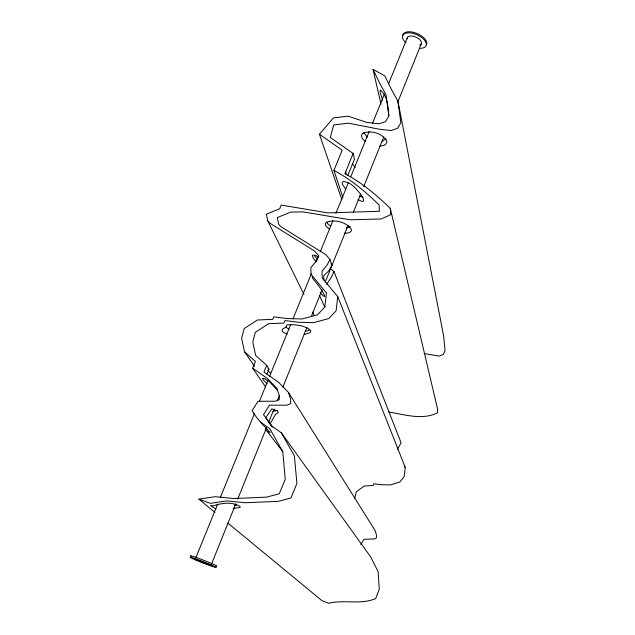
<?xml version="1.0" encoding="UTF-8"?>
<svg xmlns="http://www.w3.org/2000/svg" width="635" height="635" viewBox="0 0 635 635"><rect width="100%" height="100%" fill="white"/><g stroke="black" fill="none" stroke-linecap="round" stroke-linejoin="round"><path stroke-width="0.95" d="M381 104.116L373.023 69.374L384.834 75.843L392.16 90.876L397.923 101.124L400.852 122.801L397.581 128.318L391.089 130.532L378.936 129.135L348.313 123.166L333.724 124.952L330.279 137.485L353.155 153.472L344.884 173.728C361.823 182.555 376.666 195.151 390.287 208.367L390.644 214.733L381.063 218.972L350.099 219.789L303.022 211.884L290.671 212.114L277.289 217.599L278.63 224.211L280.789 226.616L325.533 254.46L329.962 259.35L327.025 265.12L322.04 271.248L322.223 277.979L337.733 296.593L336.129 310.698L328.827 318.556L313.341 322.691L298.577 322.27L284.948 320.58L283.948 323.032L268.526 323.715L255.333 332.288L252.77 342.074L255.699 355.521L266.692 365.308L268.954 369.102L266.914 374.11M337.733 296.593L405.249 467.471L404.13 476.774L399.74 482.013L390.596 484.894L381.905 484.767L373.896 483.799L373.277 485.426L364.173 486.037L356.314 491.815L354.727 498.269M211.368 564.436L235.823 503.777M237.68 499.189L266.581 427.498M268.438 422.902L273.995 409.115M277.328 400.844L279.559 395.335M282.892 387.056L306.983 327.319M311.428 316.293L322.175 289.639M325.136 282.289L348.115 225.306M353.306 212.439L360.712 194.056M363.68 186.706L383.691 137.073M397.772 102.148L421.489 43.331M195.969 557.419L217.615 504.19M220.226 497.769L254.564 413.337M259.413 401.407L268.002 380.301M269.494 376.626L290.766 324.318M293.005 318.81L311.293 273.844M316.143 261.914L318.381 256.405M320.246 251.817L332.938 220.615M335.923 213.273L348.242 182.983M350.853 176.562L369.141 131.596M372.499 123.333L384.445 93.964M388.549 83.868L407.21 37.989M266.692 365.308L263.938 372.054L278.416 382.127L288.393 392.359L375.214 530.669L376.468 535.194L376.396 538.004L374.19 539.004L363.966 539.25L360.87 544.632M347.782 175.593L354.465 159.195L353.155 153.472M265.613 386.913L252.674 368.213L255.445 361.482L244.507 351.734L241.617 338.328L244.197 328.565L257.373 320.016L272.756 319.326L273.756 316.881L287.345 318.556L302.07 318.968L317.516 314.841L324.818 306.999L326.453 292.933L311.039 274.383L310.872 267.668L315.857 261.556L318.802 255.802L314.404 250.928L269.859 223.171L267.716 220.774L266.39 214.178L279.749 208.709L281.154 205.073L327.914 212.9L379.42 211.288L379.087 204.938C365.546 191.762 350.766 179.197 333.907 170.402L342.209 150.201L319.445 134.263L333.391 117.935L347.964 116.149L366.99 122.444L379.087 123.817L385.564 121.618L388.842 116.126L385.985 94.544L380.27 84.344L373.023 69.374M330.295 268.661L333.986 271.558L331.232 277.487L326.684 284.337M329.962 259.35L331.922 265.303L328.922 270.7L323.675 275.86L323.961 280.202M397.312 449.501L401.13 442.912L333.986 271.558M385.969 138.875L382.167 141.311M309.705 329.7L307.396 330.978L305.316 331.303M350.401 226.758L346.281 227.925M233.077 508.421L239.562 507.563L240.236 507.04L239.935 506.373C231.799 501.459 221.861 503.071 213.265 505.785L210.447 505.579L216.027 509.008M277.17 410.535L273.042 411.345M214.971 512.405L198.906 499.15L215.209 496.689L233.696 498.538L266.438 497.149L279.233 493.792L285.266 479.25L282.805 451.771L269.875 428.792L260.525 422.156M304.173 334.55L309.848 332.819L310.737 331.716L310.682 330.502C304.562 325.025 294.894 324.469 287.004 324.795L286.012 327.231L282.932 328.771L282.083 329.994L282.218 331.248L283.321 332.446L287.147 334.105M379.5 146.153L383.881 145.407L385.691 144.272L386.707 142.804L386.858 141.113C382.587 133.437 370.491 129.492 362.561 133.548L361.648 134.953C361.132 137.732 363.387 140.01 365.458 141.502M344.337 233.347L348.694 232.831L350.417 231.973L351.33 230.791L351.361 229.354C346.289 221.964 334.486 218.988 326.303 222.433L325.461 223.647L325.501 225.1L326.422 226.687L329.748 229.33M234.442 505.166L236.72 505.206M388.612 412.02C404.519 414.425 422.442 420.584 437.555 412.726L437.444 408.48L390.287 208.367M424.291 353.584L439.134 356.108L443.032 354.576L445.064 350.83L443.667 336.113L397.923 101.124M362.966 197.366L359.362 196.08M198.906 499.15L210.352 503.349L226.695 500.88L245.245 502.745L278.082 501.364L290.909 497.999L296.918 483.425L294.378 455.867L281.353 432.816L271.955 426.148L263.493 414.584L269.399 405.209L286.861 405.162L290.6 403.693L290.655 399.367L288.393 392.359M289.139 329.2L285.52 327.057M265.279 428.736L267.16 431.316L270.216 432.491C263.811 425.617 256.858 419.076 252.119 410.623L258.032 401.272L275.447 401.225L279.178 399.756L279.241 395.438L277.003 388.453L267.081 378.254L252.674 368.213M357.965 199.557L361.402 201.263L362.736 201.343A14.78 3.643 45.1 0 0 361.307 195.175C356.727 189.468 351.012 181.483 342.94 181.65L342.217 182.57L342.265 183.999L345.694 189.143M330.962 226.338L327.644 223.687L326.731 222.091M268.089 368.49L268.954 369.102M227.973 523.129L322.048 600.742L328.716 603.25C344.059 599.416 360.624 605.036 375.65 598.607L379.278 589.216L378.079 571.603L370.705 556.951L281.353 432.816M267.184 383.834L263.739 380.5L262.366 378.317L264.041 378.412L268.859 381.127L277.638 390.446M367.213 137.192L363.752 132.564M318.413 257.699L316.016 255.468L312.991 255.064L312.38 255.722L313.42 258.596L316.071 261.715M317.683 259.628L314.5 255.945M320.127 292.759L323.294 295.934L324.874 296.569C322.35 289.52 316.921 283.805 312.396 277.94L312.364 276.201M270.645 373.412L269.558 372.237A15.264 1.46 43.5 0 1 267.906 370.284M272.09 426.712L272.391 427.085L265.7 417.751L271.836 408.9L276.884 410.678L278.027 411.686L278.178 412.686L275.487 414.433L270.042 423.974L271.153 425.474M355.124 167.529L352.227 163.354M267.16 431.316L282.805 451.675M404.13 465.955L405.249 467.471M254.135 413.401L254.762 414.258M244.507 351.734L254.587 366.379M331.113 264.096L331.922 265.303M267.716 220.774L303.943 294.402M312.674 312.142L314.42 315.69M319.595 295.592L324.842 307.356M382.619 100.274L379.944 91.607L380.317 90.003C387.882 96.425 387.834 106.529 388.922 115.586M319.445 134.263L341.884 199.819M333.907 170.402L342.94 197.612M345.646 171.855L346.345 174.633M407.21 38.838A7.66 3.826 23.5 0 1 416.608 37.457A7.66 3.826 23.5 0 1 419.648 45.045M402.836 35.56A12.756 6.39 23.5 0 1 416.576 33.33A12.756 6.39 23.5 0 1 426.363 44.887M406.027 42.87A12.763 6.382 23.5 0 1 406.733 32.972A12.763 6.382 23.5 0 1 424.363 39.965A12.763 6.382 23.5 0 1 419.83 48.347M191.294 556.403A14.153 0.675 21.4 0 1 203.192 560.07A14.153 0.675 21.4 0 1 216.257 566.11M195.262 559.181L202.859 562.626L210.995 565.356L195.262 559.181M195.596 559.943A14.153 0.659 21.4 0 0 216.233 567.484A14.153 0.659 21.4 0 0 197.461 559.459A14.153 0.659 21.4 0 0 195.596 559.943"/></g></svg>
